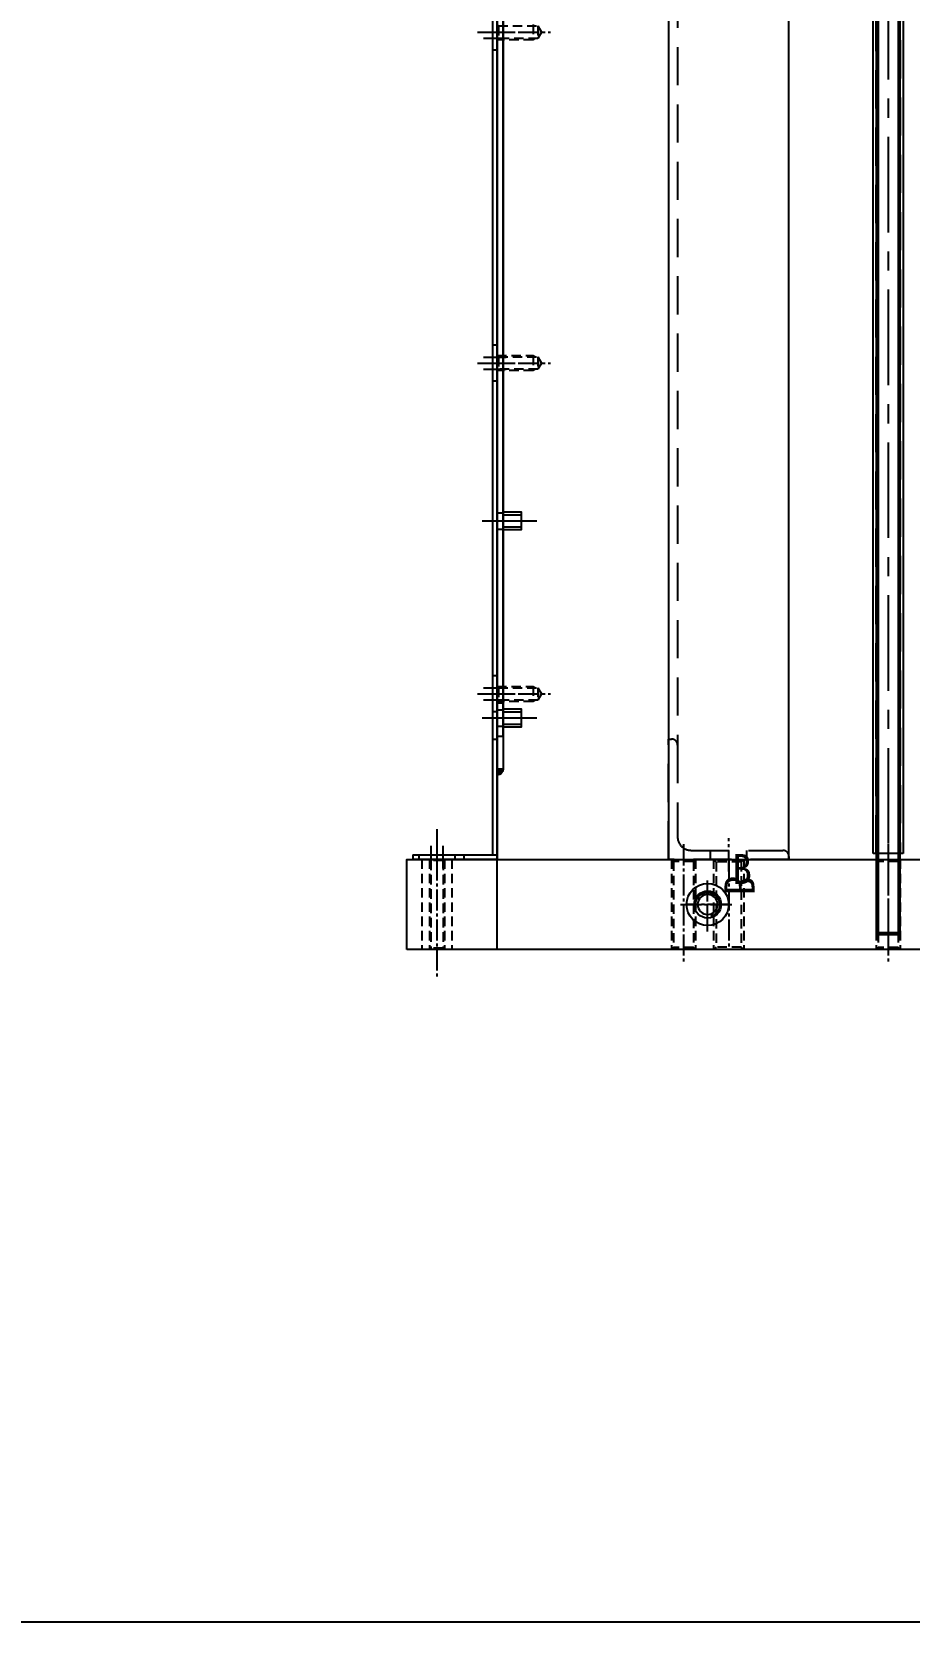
# Model space of a CAD drawing. Header units: millimetres. Extents: x 282 to 14566, y -4134 to 5341.
# Drawn here: x 8928 to 9220, y 472 to 1001 of the extents above; entities that cross this region are included whole.
import ezdxf

# ---------------------------------------------------------------- set-up
doc = ezdxf.new("R2010")
doc.units = ezdxf.units.MM
for name, pattern in [('CENTER', [50.8, 31.75, -6.35, 6.35, -6.35]), ('CENTER1', [10, 7, -1, 1, -1]), ('HIDDEN', [9.525, 6.35, -3.175]), ('HIDDEN2', [4.7625, 3.175, -1.5875]), ('HIDDENX2', [19.05, 12.7, -6.35])]:
    doc.linetypes.add(name, pattern=pattern)
doc.layers.add('CENTER', color=1, linetype='CENTER')
doc.layers.add('THIN', color=3, linetype='Continuous')
doc.styles.add('HAN', font='')
doc.styles.get('HAN').set_extended_font_data('GulimChe')

# ---------------------------------------------------------------- blocks, each defined once
blk = doc.blocks.new('A$C0D8E1CFE')
at = {"color": 8}
for p, q in [((-5, -520.5), (-5, -2.5)), ((5, -2.5), (5, -520.5)), ((5, -520.5), (-5, -520.5))]:
    blk.add_line(p, q, dxfattribs=at)
at = {"color": 2, "linetype": 'HIDDENX2'}
for p, q in [((-4, -520.5), (-4, -2.5)), ((4, -2.5), (4, -520.5))]:
    blk.add_line(p, q, dxfattribs=at)
blk.add_line((-4, -546.82), (4, -546.82))
blk.add_lwpolyline([(-3.32, 22.5), (-4, 21.82), (-4, -546.82), (-3.32, -547.5), (3.32, -547.5), (4, -546.82), (4, 21.82), (3.32, 22.5)], close=True)
at = {"layer": 'CENTER'}
blk.add_line((0, 22.5), (0, -547.5), dxfattribs=at)
at = {"layer": 'THIN'}
for p, q in [((-3.32, 22.5), (-3.32, -547.5)), ((3.32, 22.5), (3.32, -547.5))]:
    blk.add_line(p, q, dxfattribs=at)
blk = doc.blocks.new('A$C03084892')
blk.add_blockref('A$C0D8E1CFE', (-170, 522.5))
blk = doc.blocks.new('A$C6DBB1F85')
at = {"color": 251, "linetype": 'CENTER1'}
for p, q in [((5.68, 0), (-34.32, 0)), ((5.68, -68), (-34.32, -68)), ((5.68, -328), (-34.32, -328)), ((5.68, -396), (-34.32, -396))]:
    blk.add_line(p, q, dxfattribs=at)
at = {"color": 251, "linetype": 'HIDDEN2'}
for p, q in [((0.68, 4), (-29.32, 4)), ((0, 3.32), (-28.65, 3.32)), ((0.68, -4), (-29.32, -4)), ((0, -3.32), (-28.65, -3.32)), ((0.68, -64), (-29.32, -64)), ((0, -64.68), (-28.65, -64.68)), ((0.68, -72), (-29.32, -72)), ((0, -71.32), (-28.65, -71.32)), ((0.68, -324), (-29.32, -324)), ((0, -324.68), (-28.65, -324.68)), ((0.68, -332), (-29.32, -332)), ((0, -331.32), (-28.65, -331.32)), ((0.68, -392), (-29.32, -392)), ((0, -392.68), (-28.65, -392.68)), ((0.68, -400), (-29.32, -400)), ((0, -399.32), (-28.65, -399.32))]:
    blk.add_line(p, q, dxfattribs=at)
for points in [[(-29.32, 4), (-28.65, 3.32), (-28.65, -3.32), (-29.32, -4)], [(0.68, 4), (0, 3.32), (0, -3.32), (0.68, -4)], [(-29.32, -64), (-28.65, -64.68), (-28.65, -71.32), (-29.32, -72)], [(0.68, -64), (0, -64.68), (0, -71.32), (0.68, -72)], [(-29.32, -324), (-28.65, -324.68), (-28.65, -331.32), (-29.32, -332)], [(0.68, -324), (0, -324.68), (0, -331.32), (0.68, -332)], [(-29.32, -392), (-28.65, -392.68), (-28.65, -399.32), (-29.32, -400)], [(0.68, -392), (0, -392.68), (0, -399.32), (0.68, -400)]]:
    blk.add_lwpolyline(points, dxfattribs=at)
blk = doc.blocks.new('A$C45F8230B')
at = {"color": 6, "linetype": 'HIDDEN2'}
for p, q in [((0.81, 5), (-29.19, 5)), ((0, 4.19), (-28.38, 4.19)), ((0.81, -5), (-29.19, -5)), ((0, -4.19), (-28.38, -4.19)), ((0.81, -361), (-29.19, -361)), ((0, -361.81), (-28.38, -361.81)), ((0.81, -371), (-29.19, -371)), ((0, -370.19), (-28.38, -370.19))]:
    blk.add_line(p, q, dxfattribs=at)
at = {"color": 6, "linetype": 'CENTER1'}
for p, q in [((0.81, 0), (-29.19, 0)), ((0.81, -366), (-29.19, -366))]:
    blk.add_line(p, q, dxfattribs=at)
at = {"color": 6, "linetype": 'HIDDEN2'}
for points in [[(-29.19, 5), (-28.38, 4.19), (-28.38, -4.19), (-29.19, -5)], [(0.81, 5), (0, 4.19), (0, -4.19), (0.81, -5)], [(-29.19, -361), (-28.38, -361.81), (-28.38, -370.19), (-29.19, -371)], [(0.81, -361), (0, -361.81), (0, -370.19), (0.81, -371)]]:
    blk.add_lwpolyline(points, dxfattribs=at)
blk = doc.blocks.new('A$C3AAF212B')
at = {"linetype": 'HIDDEN2'}
for p, q in [((30, 285), (0, 285)), ((30, 282.5), (0, 282.5)), ((29.57, 282.07), (0.43, 282.07)), ((30, 277.5), (0, 277.5)), ((30, 275), (0, 275)), ((29.57, 277.93), (0.43, 277.93)), ((10, 43.3), (30, 43.3)), ((10, 36.7), (30, 36.7)), ((10, -36.7), (30, -36.7)), ((10, -43.3), (30, -43.3)), ((30, -275), (0, -275)), ((30, -277.5), (0, -277.5)), ((29.57, -277.93), (0.43, -277.93)), ((30, -282.5), (0, -282.5)), ((30, -285), (0, -285)), ((29.57, -282.07), (0.43, -282.07))]:
    blk.add_line(p, q, dxfattribs=at)
at = {"color": 1, "linetype": 'CENTER1'}
for p, q in [((40, 280), (-10, 280)), ((15, 197), (15, 183)), ((8, 190), (22, 190)), ((15, 102), (15, 88)), ((8, 95), (22, 95)), ((35, 40), (-5, 40)), ((15, 7), (15, -7)), ((8, 0), (22, 0)), ((35, -40), (-5, -40)), ((15, -88), (15, -102)), ((8, -95), (22, -95)), ((15, -183), (15, -197)), ((8, -190), (22, -190)), ((40, -280), (-10, -280))]:
    blk.add_line(p, q, dxfattribs=at)
at = {"color": 2, "ltscale": 10}
blk.add_lwpolyline([(0, -290), (30, -290), (30, 290), (0, 290)], close=True, dxfattribs=at)
at = {"linetype": 'HIDDEN2'}
for points in [[(0, 277.5), (0.43, 277.93), (0.43, 282.07), (0, 282.5)], [(30, 277.5), (29.57, 277.93), (29.57, 282.07), (30, 282.5)], [(0, 34.5), (10, 34.5), (10, 45.5), (0, 45.5)], [(0, -45.5), (10, -45.5), (10, -34.5), (0, -34.5)], [(0, -277.5), (0.43, -277.93), (0.43, -282.07), (0, -282.5)], [(30, -277.5), (29.57, -277.93), (29.57, -282.07), (30, -282.5)]]:
    blk.add_lwpolyline(points, dxfattribs=at)
at = {"ltscale": 10}
for centre in [(15, 190), (15, 95), (15, 0), (15, -95), (15, -190)]:
    blk.add_circle(centre, 3.32, dxfattribs=at)
at = {"layer": 'THIN', "ltscale": 10}
for centre in [(15, 190), (15, 95), (15, 0), (15, -95), (15, -190)]:
    blk.add_arc(centre, 4, 255, 165, dxfattribs=at)
for name, p in [('A$C6DBB1F85', (29.32, 198)), ('A$C45F8230B', (29.19, 183))]:
    blk.add_blockref(name, p)
at = {"color": 3, "style": 'HAN'}
for p in [(18.08, 195.59), (18.08, 100.59), (18.08, 5.59), (18.08, -89.41), (18.08, -184.41)]:
    blk.add_text('B', height=10, dxfattribs=at).set_placement(p)
blk = doc.blocks.new('A$C45832701')
at = {"color": 2, "linetype": 'HIDDENX2'}
blk.add_line((-17, 632), (-17, 38), dxfattribs=at)
at = {"color": 1, "linetype": 'CENTER1'}
blk.add_line((0, -4), (0, 7), dxfattribs=at)
at = {"color": 2, "linetype": 'HIDDEN2'}
for p, q in [((-6, 0), (-6, 3)), ((6, 0), (6, 3))]:
    blk.add_line(p, q, dxfattribs=at)
at = {"color": 4}
blk.add_lwpolyline([(20, 0), (20, 670), (-20, 670), (-20, 0)], close=True, dxfattribs=at)
at = {"color": 2, "linetype": 'HIDDENX2'}
blk.add_lwpolyline([(-20, 0), (-20, 40), (-19, 40, -0.414214), (-17, 38), (-17, 7.5, 0.414214), (-12.5, 3), (18, 3, -0.414214), (20, 1), (20, 0)], format="xyb", close=True, dxfattribs=at)
blk = doc.blocks.new('A$C1D2B0D02')
at = {"color": 2, "linetype": 'HIDDEN2'}
for p, q in [((-248, 292.5), (-248, 287.5)), ((-246.4, 292.07), (-246.4, 287.93)), ((-248, 182.5), (-248, 177.5)), ((-246.4, 182.07), (-246.4, 177.93)), ((-248, 72.5), (-248, 67.5)), ((-246.4, 72.07), (-246.4, 67.93))]:
    blk.add_line(p, q, dxfattribs=at)
at = {"color": 1, "linetype": 'CENTER1'}
for p, q in [((-263, 290), (-242.21, 290)), ((-263, 180), (-242.21, 180)), ((-263, 70), (-242.21, 70)), ((-190, -9), (-190, 9)), ((-199, 0), (-181, 0))]:
    blk.add_line(p, q, dxfattribs=at)
at = {"color": 150}
blk.add_lwpolyline([(-258, 685), (258, 685), (260, 683), (260, -15), (-260, -15), (-260, 683)], close=True, dxfattribs=at)
at = {"color": 2, "linetype": 'HIDDEN2'}
for points in [[(-260, 292.5), (-259.57, 292.07), (-259.57, 287.93), (-260, 287.5)], [(-259.57, 292.07), (-246.4, 292.07), (-245.21, 290), (-246.4, 287.93), (-259.57, 287.93)], [(-247.25, 287.93), (-248, 287.5), (-260, 287.5)], [(-260, 182.5), (-248, 182.5), (-247.25, 182.07)], [(-260, 182.5), (-259.57, 182.07), (-259.57, 177.93), (-260, 177.5)], [(-259.57, 182.07), (-246.4, 182.07), (-245.21, 180), (-246.4, 177.93), (-259.57, 177.93)], [(-247.25, 177.93), (-248, 177.5), (-260, 177.5)], [(-260, 72.5), (-248, 72.5), (-247.25, 72.07)], [(-260, 72.5), (-259.57, 72.07), (-259.57, 67.93), (-260, 67.5)], [(-259.57, 72.07), (-246.4, 72.07), (-245.21, 70), (-246.4, 67.93), (-259.57, 67.93)], [(-247.25, 67.93), (-248, 67.5), (-260, 67.5)]]:
    blk.add_lwpolyline(points, dxfattribs=at)
at = {"color": 150}
for radius in [7, 4.5]:
    blk.add_circle((-190, 0), radius, dxfattribs=at)
at = {"color": 6, "style": 'HAN'}
blk.add_text('B', height=10, dxfattribs=at).set_placement((-181.75, 6.78))
blk = doc.blocks.new('A$C578054EA')
at = {"color": 2, "linetype": 'HIDDEN'}
for p, q in [((2, -462.75), (0, -462.75)), ((2, -468.25), (0, -468.25)), ((2, -528.25), (0, -528.25)), ((2, -533.75), (0, -533.75))]:
    blk.add_line(p, q, dxfattribs=at)
at = {"color": 1, "linetype": 'CENTER'}
for p, q in [((7, -465.5), (-5, -465.5)), ((7, -531), (-5, -531))]:
    blk.add_line(p, q, dxfattribs=at)
at = {"color": 3}
blk.add_lwpolyline([(0, -537), (0, 6), (2, 6), (2, -537)], close=True, dxfattribs=at)
blk = doc.blocks.new('A$C1A2F0240')
at = {"color": 1, "linetype": 'CENTER'}
blk.add_line((-3.24, 82.5), (13.2, 82.5), dxfattribs=at)
for p, q in [((2, 84.5), (8, 84.5)), ((2, 82.5), (8, 82.5)), ((2, 80.5), (8, 80.5)), ((2, 19), (8, 19)), ((2, 17), (8, 17)), ((2, 15), (8, 15))]:
    blk.add_line(p, q)
at = {"color": 2, "linetype": 'HIDDEN'}
blk.add_line((0, 22), (2, 22), dxfattribs=at)
at = {"color": 1, "linetype": 'CENTER', "ltscale": 3}
blk.add_line((-3.24, 17), (13.2, 17), dxfattribs=at)
at = {"color": 3}
blk.add_lwpolyline([(0, 565), (2, 565), (2, 0), (0, 0)], close=True, dxfattribs=at)
for points in [[(2, 85.5), (8, 85.5), (8, 79.5), (2, 79.5)], [(2, 20), (8, 20), (8, 14), (2, 14)]]:
    blk.add_lwpolyline(points, close=True)
blk = doc.blocks.new('A$C63215B74')
h = blk.add_hatch(color=256)
h.dxf.hatch_style = 1
h.paths.add_polyline_path([(-28, 28, -0.414214), (-30, 30), (-28, 30)])
at = {"color": 3}
for p, q in [((-26.5, 672), (-26.5, 1.5)), ((-28, 670.5), (-28, 0)), ((0, 1.5), (-28, 1.5)), ((-28, 0), (0, 0)), ((0, 1.5), (0, 0))]:
    blk.add_line(p, q, dxfattribs=at)
at = {"color": 1, "linetype": 'CENTER'}
for p, q in [((-21.5, 275), (-33, 275)), ((-23.5, 273), (-31, 273)), ((-21.5, 165), (-33, 165)), ((-23.5, 167), (-31, 167)), ((-23.5, 163), (-31, 163)), ((-21.5, 55), (-33, 55)), ((-23.5, 57), (-31, 57)), ((-23.5, 53), (-31, 53)), ((-8, 6.5), (-8, -5)), ((-10, 4.5), (-10, -3)), ((-6, 4.5), (-6, -3))]:
    blk.add_line(p, q, dxfattribs=at)
at = {"color": 2, "linetype": 'HIDDEN'}
for p, q in [((-28, 269), (-26.5, 269)), ((-28, 171), (-26.5, 171)), ((-28, 159), (-26.5, 159)), ((-28, 61), (-26.5, 61)), ((-28, 49), (-26.5, 49)), ((-26.5, 40), (-28, 40)), ((-14, 1.5), (-14, 0)), ((-2, 1.5), (-2, 0))]:
    blk.add_line(p, q, dxfattribs=at)
at = {"color": 6, "linetype": 'HIDDEN'}
blk.add_line((-17, 1.5), (-17, 0), dxfattribs=at)
blk.add_arc((-28, 30), 2, 180, 270)
at = {"xscale": -1}
blk.add_blockref('A$C1A2F0240', (-28, 30), dxfattribs=at)

msp = doc.modelspace()

# ---------------------------------------------------------------- linework, layer by layer
at = {"color": 1}
msp.add_lwpolyline([(5110.126, 2582.022), (9726.902, 2582.022), (9726.902, 472.022), (5110.126, 472.022)], close=True, dxfattribs=at)

# ---------------------------------------------------------------- block references
for name, p in [('A$C45832701', (9159.748, 725.631)), ('A$C1D2B0D02', (9342.748, 710.631)), ('A$C03084892', (9382.748, 725.631))]:
    msp.add_blockref(name, p)
at = {"xscale": -1}
for name, p in [('A$C63215B74', (9054.748, 725.631)), ('A$C578054EA', (9084.748, 1303.631))]:
    msp.add_blockref(name, p, dxfattribs=at)
at = {"xscale": -1, "rotation": 270}
msp.add_blockref('A$C3AAF212B', (9342.748, 695.631), dxfattribs=at)

doc.saveas('drawing.dxf')
